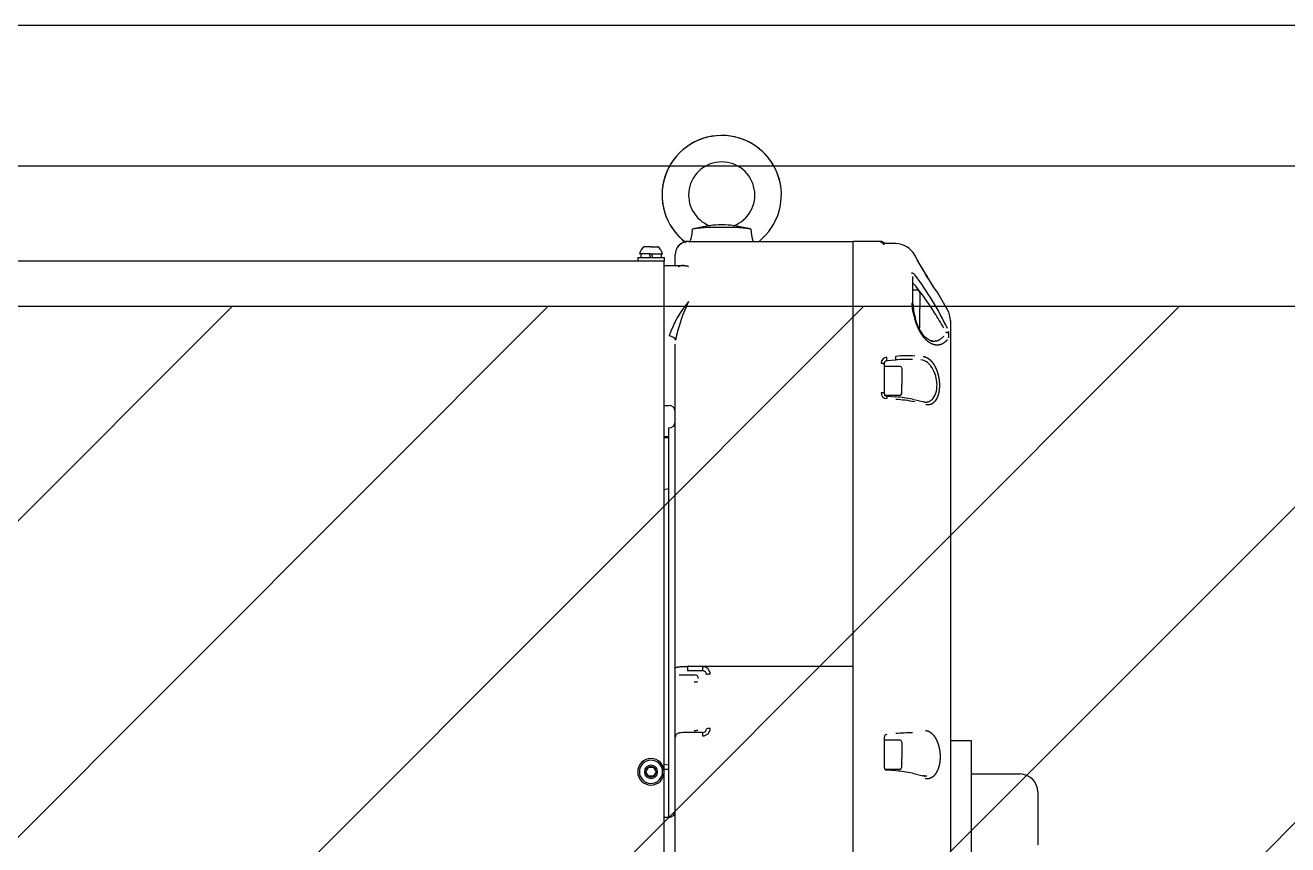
# Model space of a CAD drawing. Extents: x 220580 to 2027826, y -309201 to 71987.
# Drawn here: x 332388 to 333286, y -215061 to -214479 of the extents above; entities that cross this region are included whole.
import ezdxf

# ---------------------------------------------------------------- set-up
doc = ezdxf.new("R2010")
doc.units = 0
doc.linetypes.add('DASH', pattern=[0.35, 0.25, -0.1])
for name, color, linetype in [('A-HATCH-1', 252, 'Continuous'), ('A-LIN-V', 9, 'Continuous'), ('A-SFCE', 30, 'Continuous'), ('EWHS5T6M-3', 7, 'Continuous'), ('FHSGH10105-主梁-04', 7, 'Continuous')]:
    doc.layers.add(name, color=color, linetype=linetype)

# ---------------------------------------------------------------- blocks, each defined once
blk = doc.blocks.new('G$C2C10B007')
at = {"layer": 'A-SFCE', "linetype": 'DASH'}
blk.add_line((-3050, 0), (3050, 0), dxfattribs=at)
blk = doc.blocks.new('G$C845E5159')
at = {"layer": 'A-LIN-V'}
blk.add_blockref('G$C2C10B007', (8250, -1550), dxfattribs=at)
blk = doc.blocks.new('b234swerwr')
at = {"layer": 'A-HATCH-1'}
h = blk.add_hatch(dxfattribs=at)
h.set_pattern_fill('ANSI31', color=4, scale=100)
h.set_pattern_definition([(45, (174105, -2000), (-112.253202, 112.253202), [])])
h.paths.add_polyline_path([(-1570355.4, 576982.49), (-1562570.65, 576982.49), (-1562570.65, 576107.49), (-1570355.4, 576107.49)])
at = {"color": 6, "linetype": 'DASH'}
blk.add_line((-1570255.4, 577182.49), (-1562425.4, 577182.49), dxfattribs=at)
at = {"color": 4}
blk.add_line((-1568076.87, 577028.91), (-1568076.87, 577028.79), dxfattribs=at)
at = {"layer": 'EWHS5T6M-3', "color": 4, "linetype": 'Continuous'}
for p, q in [((-1568177.94, 577040.2), (-1568180.6, 577039.69)), ((-1568160.15, 577039.69), (-1568162.81, 577040.2)), ((-1568193.95, 577028.91), (-1568076.87, 577028.91)), ((-1568143.83, 577028.91), (-1568076.87, 577028.91)), ((-1568076.87, 577010.99), (-1568076.87, 577028.91)), ((-1568057.07, 577028.79), (-1568076.87, 577028.79)), ((-1568057.07, 577028.79), (-1568076.87, 577028.79)), ((-1568076.87, 577010.99), (-1568076.87, 577028.52)), ((-1568046.66, 577027.36), (-1568053.06, 577027.46)), ((-1568046.66, 577027.36), (-1568053.06, 577027.46)), ((-1568230.09, 577017.43), (-1568211.23, 577017.43)), ((-1568230.09, 577017.43), (-1568230.09, 577014.92)), ((-1568220.66, 577019.95), (-1568228.91, 577019.95)), ((-1568227.97, 577019.95), (-1568227.97, 577017.43)), ((-1568220.66, 577025.13), (-1568225.37, 577025.13)), ((-1568224.29, 577025.14), (-1568224.29, 577025.13)), ((-1568220.97, 577017.43), (-1568221.65, 577019.95)), ((-1568220.66, 577025.13), (-1568215.95, 577025.13)), ((-1568220.66, 577019.95), (-1568212.41, 577019.95)), ((-1568220.35, 577019.95), (-1568219.67, 577017.43)), ((-1568213.35, 577019.95), (-1568213.35, 577017.43)), ((-1568211.23, 577017.43), (-1568211.23, 577014.92)), ((-1568203.37, 577011.52), (-1568203.37, 577019.41)), ((-1568203.37, 577011.52), (-1568203.37, 577019.41)), ((-1568028.26, 577010.44), (-1568033.05, 577019.1)), ((-1568028.26, 577010.44), (-1568033.05, 577019.1)), ((-1568211.23, 577014.92), (-1569125.8, 577014.92)), ((-1568211.23, 577014.92), (-1569125.8, 577014.92)), ((-1568211.23, 576973.28), (-1568211.23, 577014.92)), ((-1568211.23, 577011.52), (-1568211.23, 577014.92)), ((-1568197.8, 577011.52), (-1568211.23, 577011.52)), ((-1568203.37, 577011.52), (-1568211.23, 577011.52)), ((-1568076.87, 576986.09), (-1568076.87, 577010.99)), ((-1568076.87, 576986.09), (-1568076.87, 577010.99)), ((-1568026.43, 577007.49), (-1568031.26, 577015.86)), ((-1568026.43, 577007.49), (-1568031.26, 577015.86)), ((-1568034.36, 576984.73), (-1568034.36, 577004)), ((-1568031.46, 576994.23), (-1568034.36, 576994.23)), ((-1568029.57, 576992.35), (-1568029.57, 576981.16)), ((-1568016.08, 576991.27), (-1568016.4, 576991.72)), ((-1568016.08, 576991.27), (-1568016.4, 576991.72)), ((-1568009.81, 576980.35), (-1568016.39, 576991.83)), ((-1568009.81, 576980.35), (-1568016.39, 576991.83)), ((-1568076.87, 576727.86), (-1568076.87, 576986.09)), ((-1568076.87, 576727.05), (-1568076.87, 576986.09)), ((-1568029.57, 576967.83), (-1568029.57, 576981.16)), ((-1568211.23, 576570.15), (-1568211.23, 576973.28)), ((-1568007.73, 576972.54), (-1568007.73, 576959.04)), ((-1568007.73, 576972.54), (-1568007.73, 576959.04)), ((-1568008.94, 576963.33), (-1568009.02, 576965.18)), ((-1568203.37, 576725.75), (-1568203.37, 576955.9)), ((-1568007.73, 576959.04), (-1568007.73, 576719.25)), ((-1568007.73, 576959.04), (-1568007.73, 576719.25)), ((-1568054.87, 576941.88), (-1568054.87, 576921.05)), ((-1568043.56, 576940.01), (-1568054.87, 576940.01)), ((-1568046.47, 576944.58), (-1568052.87, 576944.03)), ((-1568052.87, 576944.03), (-1568052.86, 576944.06)), ((-1568042.3, 576938.76), (-1568042.3, 576927.1)), ((-1568042.29, 576935.25), (-1568042.3, 576935.24)), ((-1568042.3, 576920.84), (-1568042.3, 576927.1)), ((-1568054.87, 576919.58), (-1568043.56, 576919.58)), ((-1568052.87, 576918.9), (-1568046.47, 576918.35)), ((-1568042.3, 576924.36), (-1568042.29, 576924.35)), ((-1568211.23, 576912.32), (-1568208.09, 576912.32)), ((-1568034.77, 576916.75), (-1568026.64, 576914.81)), ((-1568208.09, 576896.28), (-1568208.09, 576707.38)), ((-1568211.23, 576890.27), (-1568208.09, 576890.27)), ((-1568208.09, 576889.21), (-1568211.23, 576889.21)), ((-1568208.09, 576852.94), (-1568211.23, 576852.39)), ((-1568203.37, 576723.56), (-1568203.37, 576725.75)), ((-1568203.37, 576715.56), (-1568203.37, 576723.56)), ((-1568200.7, 576720.9), (-1568189.54, 576720.9)), ((-1568183.92, 576723.68), (-1568194.63, 576723.68)), ((-1568193.95, 576727.05), (-1568076.87, 576727.05)), ((-1568076.87, 576584.59), (-1568076.87, 576727.05)), ((-1568076.87, 576584.59), (-1568076.87, 576726.22)), ((-1568203.37, 576681.12), (-1568203.37, 576715.56)), ((-1568007.73, 576719.25), (-1568007.73, 576580.31)), ((-1568007.73, 576719.25), (-1568007.73, 576673.92)), ((-1568208.09, 576707.38), (-1568208.09, 576619.43)), ((-1568203.37, 576676.54), (-1568203.37, 576681.12)), ((-1568203.37, 576584.45), (-1568203.37, 576676.6)), ((-1568183.92, 576679.86), (-1568193.95, 576679.86)), ((-1568054.87, 576676.32), (-1568054.87, 576655.29)), ((-1568043.56, 576674.29), (-1568054.87, 576674.29)), ((-1568042.3, 576673.03), (-1568042.3, 576661.38)), ((-1568042.29, 576669.53), (-1568042.3, 576669.52)), ((-1567992.8, 576673.92), (-1568007.73, 576673.92)), ((-1567992.8, 576673.92), (-1568007.73, 576673.92)), ((-1567992.8, 576563.92), (-1567992.8, 576673.92)), ((-1567992.8, 576650.35), (-1567992.8, 576673.92)), ((-1568042.3, 576655.12), (-1568042.3, 576661.38)), ((-1568042.3, 576658.63), (-1568042.29, 576658.62)), ((-1568224.29, 576651.92), (-1568222.47, 576655.06)), ((-1568222.47, 576648.78), (-1568224.29, 576651.92)), ((-1568218.85, 576655.06), (-1568222.47, 576655.06)), ((-1568218.85, 576648.78), (-1568222.47, 576648.78)), ((-1568218.85, 576655.06), (-1568217.03, 576651.92)), ((-1568217.03, 576651.92), (-1568218.85, 576648.78)), ((-1568211.23, 576657.31), (-1568208.09, 576656.75)), ((-1568208.09, 576653.49), (-1568211.23, 576653.49)), ((-1568054.35, 576653.86), (-1568043.56, 576653.86)), ((-1568046.47, 576652.55), (-1568052.87, 576653.11)), ((-1568034.77, 576650.94), (-1568027.24, 576649.14)), ((-1567992.8, 576650.35), (-1567958.23, 576650.35)), ((-1567992.8, 576650.35), (-1567958.23, 576650.35)), ((-1567945.66, 576637.78), (-1567945.66, 576600.06)), ((-1567945.66, 576637.78), (-1567945.66, 576600.06)), ((-1568208.09, 576619.43), (-1568211.23, 576619.43))]:
    blk.add_line(p, q, dxfattribs=at)
for centre, radius, start, end in [((-1568221.09, 577038.72), 29.99, 340.57001, 357.98114), ((-1568119.73, 577038.7), 29.92, 181.99279, 199.18341), ((-1568193.91, 577019.45), 9.47, 90.23063, 180.22879), ((-1568193.91, 577019.45), 9.47, 105.70867, 180.22879), ((-1568057.07, 577026.59), 2.2, 11.02936, 90), ((-1568057.07, 577026.59), 2.2, 27.46179, 90), ((-1568057.06, 577026.11), 2.18, 0.4872, 90.47905), ((-1568047.03, 577011.41), 15.95, 28.8089, 88.67726), ((-1568047.03, 577011.41), 15.95, 28.8089, 88.67726), ((-1568220.66, 577018.12), 8.45, 123.91171, 167.51453), ((-1568220.66, 577018.12), 8.45, 12.48547, 56.08829), ((-1567904.77, 577075.58), 139.62, 207.81467, 216.91441), ((-1567904.77, 577075.58), 139.62, 207.81467, 216.91441), ((-1568148.54, 576899.78), 151.4, 31.17829, 41.1797), ((-1568223.92, 576862.99), 238.02, 25.91537, 36.68753), ((-1568031.46, 576992.35), 1.89, 0, 90), ((-1568136.19, 576937.09), 75.74, 139.69127, 161.05122), ((-1568083.98, 576933.63), 121.84, 154.49854, 168.10224), ((-1568000.7, 576986.26), 34.53, 181.85549, 200.43864), ((-1567993.18, 576986.16), 41.23, 182.08629, 196.00988), ((-1568268.92, 576819.08), 296.24, 30.01212, 32.47831), ((-1568023.45, 576972.54), 15.71, 0, 29.80146), ((-1568023.45, 576972.54), 15.71, 0, 29.80146), ((-1568031.46, 576967.83), 1.89, 327.12305, 0), ((-1568011.21, 576960.21), 3.86, 53.91311, 88.9201), ((-1568018.09, 576962.03), 9.24, 348.75986, 8.04987), ((-1568052.7, 576942.28), 4.37, 94.63391, 179.62655), ((-1568101.94, 576941.66), 49.14, 2.80073, 5.80617), ((-1568038.5, 576858.83), 88.73, 86.47899, 95.27634), ((-1568095.48, 576942.28), 49.06, 2.68799, 5.73692), ((-1568037.39, 576854.54), 90.5, 88.33788, 95.75775), ((-1568052.71, 576941.87), 2.17, 94.22737, 179.48784), ((-1568043.56, 576938.76), 1.26, 0, 90), ((-1568052.71, 576921.49), 4.37, 180.35063, 265.3952), ((-1568052.71, 576921.07), 2.17, 180.50191, 265.77739), ((-1568031.7, 576915.74), 21.4, 171.48762, 176.25465), ((-1568053.38, 576824.38), 94.22, 78.60779, 85.79585), ((-1568043.56, 576920.84), 1.26, 270, 0), ((-1568208.09, 576907.61), 4.71, 0, 90), ((-1568051.75, 576826.38), 90.35, 78.05499, 86.76977), ((-1568208.09, 576900.99), 4.71, 270, 0), ((-1568175.66, 576725.95), 19.1, 178.12041, 186.81821), ((-1568194.42, 576726.55), 0.34, 115.51236, 175.06908), ((-1568193.92, 576725.89), 1.16, 91.15108, 123.43608), ((-1568189.61, 576718.21), 2.69, 359.84045, 88.63713), ((-1568183.87, 576721.19), 5.38, 0.62761, 90.4679), ((-1568257.4, 576725.13), 73.5, 358.8719, 1.1281), ((-1568183.81, 576721), 2.68, 1.31111, 92.36122), ((-1568178.99, 576710), 11.26, 87.45748, 100.90798), ((-1568189.49, 576728.23), 12.44, 268.09653, 280.26892), ((-1568189.39, 576692.48), 11.14, 267.38408, 280.98138), ((-1568183.88, 576682.81), 5.39, 269.5845, 359.31999), ((-1568183.9, 576682.63), 2.78, 269.63728, 358.42927), ((-1568179, 576671.61), 11.14, 87.38408, 100.98138), ((-1568037.27, 576588.52), 91, 88.42028, 95.79895), ((-1568043.56, 576673.03), 1.26, 0, 90), ((-1568220.66, 576651.92), 9.43, 0, 180), ((-1568220.66, 576651.92), 8.25, 0, 180), ((-1568220.66, 576651.92), 9.43, 180, 0), ((-1568220.66, 576651.92), 8.25, 180, 0), ((-1568220.66, 576651.92), 4.71, 0, 180), ((-1568220.66, 576651.92), 4.71, 180, 0), ((-1568220.66, 576651.92), 3.63, 120, 180), ((-1568220.66, 576651.92), 3.63, 180, 240), ((-1568220.66, 576651.92), 3.63, 60, 120), ((-1568220.66, 576651.92), 3.63, 240, 300), ((-1568220.66, 576651.92), 3.63, 0, 60), ((-1568220.66, 576651.92), 3.63, 300, 0), ((-1568053.5, 576558.05), 94.76, 78.5985, 85.74615), ((-1568043.56, 576655.12), 1.26, 270, 0), ((-1568026.05, 576653.02), 4.14, 264.46969, 286.53064), ((-1567958.23, 576637.78), 12.57, 0, 90), ((-1567958.23, 576637.78), 12.57, 0, 90), ((-1568208.09, 576624.14), 4.71, 270, 0)]:
    blk.add_arc(centre, radius, start, end, dxfattribs=at)
for centre, major_axis, ratio, start_param, end_param in [((-1568170.37, 577061.89), (42.43, 0), 0.996195, -0.894844, 4.049918), ((-1568170.37, 577061.89), (42.43, 0), 0.996195, -0.894844, 4.064252), ((-1568170.37, 577061.89), (23.57, 0), 0.996195, -1.211117, 4.35271), ((-1568170.37, 577036.84), (-22.79, 0), 0.087156, 4.712389, 5.856982), ((-1568170.37, 577039.91), (-8.3, 0), 0.087156, 4.712389, 5.858974), ((-1568170.37, 577039.91), (-8.3, 0), 0.087156, 3.565804, 4.712389), ((-1568170.37, 577036.84), (-22.79, 0), 0.087156, 3.567796, 4.712389), ((-1568207.82, 576958.93), (4.64, -0.82), 0.579645, 0.23379, 1.672671), ((-1568052.64, 576941.88), (2.24, -0.01), 0.981753, 1.67675, 3.141808), ((-1568052.67, 576676.32), (-2.2, 0), 0.996195, 4.799655, 6.283185), ((-1568052.67, 576655.29), (2.2, 0), 0.996195, 3.141593, 4.625123)]:
    blk.add_ellipse(centre, major_axis=major_axis, ratio=ratio, start_param=start_param, end_param=end_param, dxfattribs=at)
for points, degree, knots in [([(-1568180.5, 577039.71), (-1568180.54, 577039.7), (-1568180.82, 577039.65), (-1568181.63, 577039.49), (-1568182.77, 577039.26), (-1568183.99, 577039.03), (-1568184.92, 577038.85), (-1568185.92, 577038.65), (-1568186.85, 577038.48), (-1568187.73, 577038.31), (-1568188.54, 577038.15), (-1568189.38, 577037.99), (-1568190.24, 577037.83), (-1568190.83, 577037.72), (-1568191.12, 577037.66)], 3, [0.2991535, 0.2991535, 0.2991535, 0.2991535, 0.3094943, 0.3759967, 0.5011338, 0.5596756, 0.6253853, 0.6856136, 0.7502717, 0.7981934, 0.8470118, 0.8968364, 0.9477883, 1, 1, 1, 1]), ([(-1568149.63, 577037.66), (-1568149.79, 577037.69), (-1568150.12, 577037.75), (-1568150.61, 577037.85), (-1568151.09, 577037.94), (-1568151.56, 577038.03), (-1568152.03, 577038.12), (-1568152.48, 577038.21), (-1568152.93, 577038.29), (-1568153.37, 577038.38), (-1568154.02, 577038.5), (-1568154.83, 577038.65), (-1568155.82, 577038.85), (-1568156.76, 577039.03), (-1568157.97, 577039.26), (-1568159.11, 577039.49), (-1568159.92, 577039.65), (-1568160.21, 577039.7), (-1568160.25, 577039.71)], 3, [0, 0, 0, 0, 0.0291535, 0.0579, 0.0862636, 0.114267, 0.1419322, 0.1692799, 0.1963296, 0.2231, 0.2496083, 0.3142608, 0.3745184, 0.4399871, 0.4983658, 0.6233073, 0.6899846, 0.7009324, 0.7009324, 0.7009324, 0.7009324]), ([(-1568053.06, 577027.46), (-1568053.46, 577027.47), (-1568053.86, 577027.49), (-1568054.25, 577027.51), (-1568054.62, 577027.55), (-1568054.99, 577027.58), (-1568055.31, 577027.63), (-1568055.64, 577027.67), (-1568055.92, 577027.73), (-1568056.19, 577027.79), (-1568056.41, 577027.85), (-1568056.63, 577027.92), (-1568056.78, 577027.99), (-1568056.92, 577028.06), (-1568057, 577028.14), (-1568057.07, 577028.21), (-1568057.07, 577028.29)], 2, [0, 0, 0, 0.125, 0.125, 0.25, 0.25, 0.375, 0.375, 0.5, 0.5, 0.625, 0.625, 0.75, 0.75, 0.875, 0.875, 1, 1, 1]), ([(-1568053.06, 577027.46), (-1568053.46, 577027.47), (-1568053.86, 577027.49), (-1568054.25, 577027.51), (-1568054.62, 577027.55), (-1568054.88, 577027.57), (-1568055.12, 577027.6)], 2, [0, 0, 0, 0.125, 0.125, 0.25, 0.25, 0.3390193, 0.3390193, 0.3390193]), ([(-1568201.24, 577010.99), (-1568201.24, 577010.99), (-1568201.16, 577011.04), (-1568201, 577011.14), (-1568200.74, 577011.28), (-1568200.48, 577011.4), (-1568200.2, 577011.51), (-1568199.9, 577011.61), (-1568199.58, 577011.7), (-1568199.22, 577011.78), (-1568198.82, 577011.84), (-1568198.37, 577011.88), (-1568197.88, 577011.89), (-1568197.33, 577011.87), (-1568196.75, 577011.81), (-1568196.11, 577011.7), (-1568195.43, 577011.53), (-1568194.7, 577011.3), (-1568194.2, 577011.1), (-1568193.95, 577010.99)], 3, [0.3697018, 0.3697018, 0.3697018, 0.3697018, 0.3698202, 0.3948705, 0.42041, 0.4464403, 0.4729628, 0.4999791, 0.5295356, 0.5622689, 0.5981805, 0.6372718, 0.6795436, 0.7249968, 0.7736319, 0.8254494, 0.8804497, 0.9386332, 1, 1, 1, 1]), ([(-1568193.95, 577010.99), (-1568194.11, 577011.03), (-1568194.44, 577011.11), (-1568194.91, 577011.21), (-1568195.37, 577011.29), (-1568195.8, 577011.36), (-1568196.21, 577011.41), (-1568196.59, 577011.45), (-1568196.95, 577011.48), (-1568197.29, 577011.5), (-1568197.61, 577011.51), (-1568197.83, 577011.52), (-1568197.94, 577011.52), (-1568197.95, 577011.52)], 3, [0, 0, 0, 0, 0.0263006, 0.0514237, 0.0753694, 0.0981375, 0.1197282, 0.1401415, 0.1593774, 0.1774359, 0.1943171, 0.2100211, 0.2121854, 0.2121854, 0.2121854, 0.2121854]), ([(-1568035.21, 577006.12), (-1568035.21, 577006.15), (-1568035.2, 577006.21), (-1568035.18, 577006.28), (-1568035.15, 577006.34), (-1568035.11, 577006.39), (-1568035.06, 577006.42), (-1568035, 577006.45), (-1568034.92, 577006.46), (-1568034.84, 577006.46), (-1568034.75, 577006.45), (-1568034.65, 577006.42), (-1568034.5, 577006.37), (-1568034.3, 577006.27), (-1568034.02, 577006.1), (-1568033.72, 577005.86), (-1568033.39, 577005.57), (-1568033.17, 577005.32), (-1568033.05, 577005.19)], 3, [0, 0, 0, 0, 0.044827, 0.089649, 0.134508, 0.179451, 0.224519, 0.269756, 0.315205, 0.360909, 0.406908, 0.453243, 0.499955, 0.591439, 0.686942, 0.786723, 0.891009, 1, 1, 1, 1]), ([(-1568026.43, 577007.48), (-1568025.01, 577005.02), (-1568023.58, 577002.59), (-1568021.32, 576998.82), (-1568020.43, 576997.38), (-1568019.65, 576996.12)], 3, [0, 0, 0, 0, 0.25, 0.25, 0.4283899, 0.4283899, 0.4283899, 0.4283899]), ([(-1568026.43, 577007.48), (-1568025.01, 577005.02), (-1568023.58, 577002.59), (-1568021.32, 576998.82), (-1568020.43, 576997.38), (-1568019.65, 576996.12)], 3, [0, 0, 0, 0, 0.25, 0.25, 0.4283899, 0.4283899, 0.4283899, 0.4283899]), ([(-1568032.82, 576974.79), (-1568032.75, 576974.74), (-1568032.72, 576974.68), (-1568032.73, 576974.49), (-1568032.87, 576974.34), (-1568033.05, 576974.2)], 3, [0.6278283, 0.6278283, 0.6278283, 0.6278283, 0.7554749, 0.7554749, 1, 1, 1, 1]), ([(-1568009.84, 576959.21), (-1568011.08, 576957.58), (-1568012.58, 576956.58), (-1568014.07, 576955.58), (-1568015.73, 576955.28), (-1568017.39, 576954.98), (-1568019.12, 576955.39), (-1568020.85, 576955.8), (-1568022.55, 576956.9), (-1568024.26, 576958), (-1568025.84, 576959.73), (-1568027.42, 576961.46), (-1568028.79, 576963.72), (-1568030.16, 576965.97), (-1568031.24, 576968.63), (-1568032.32, 576971.29), (-1568033.05, 576974.2)], 2, [0, 0, 0, 0.125, 0.125, 0.25, 0.25, 0.375, 0.375, 0.5, 0.5, 0.625, 0.625, 0.75, 0.75, 0.875, 0.875, 1, 1, 1]), ([(-1568020.15, 576958.01), (-1568021.15, 576958.18), (-1568023.03, 576958.57), (-1568026.52, 576961.34), (-1568029.42, 576965.55), (-1568031.59, 576970.44), (-1568032.36, 576973.15), (-1568032.81, 576974.78)], 3, [0, 0, 0, 0, 0.20239, 0.441275, 0.70926, 0.852292, 1, 1, 1, 1]), ([(-1568021.98, 576958.28), (-1568021.62, 576958.19), (-1568020.82, 576958.04), (-1568019.59, 576957.96), (-1568018.52, 576958.05), (-1568017.7, 576958.19), (-1568017.12, 576958.34), (-1568016.51, 576958.54), (-1568015.89, 576958.81), (-1568015.24, 576959.15), (-1568014.6, 576959.55), (-1568013.99, 576959.99), (-1568013.43, 576960.46), (-1568012.9, 576960.96), (-1568012.56, 576961.32), (-1568012.39, 576961.5)], 3, [0.6081582, 0.6081582, 0.6081582, 0.6081582, 0.6495039, 0.6996717, 0.7500026, 0.7714521, 0.794378, 0.8187894, 0.8446945, 0.8721015, 0.9010181, 0.9268597, 0.9519691, 0.9763484, 1, 1, 1, 1]), ([(-1568027, 576947), (-1568026, 576946.93), (-1568024.99, 576946.52), (-1568023.99, 576946.1), (-1568023.01, 576945.35), (-1568022.03, 576944.61), (-1568021.13, 576943.56), (-1568020.22, 576942.51), (-1568019.42, 576941.2), (-1568018.62, 576939.89), (-1568017.96, 576938.38), (-1568017.3, 576936.86), (-1568016.81, 576935.2), (-1568016.32, 576933.55), (-1568016.01, 576931.81), (-1568015.71, 576930.08), (-1568015.6, 576928.34), (-1568015.49, 576926.6), (-1568015.59, 576924.93), (-1568015.69, 576923.26), (-1568015.99, 576921.72), (-1568016.29, 576920.19), (-1568016.78, 576918.84), (-1568017.26, 576917.51), (-1568017.92, 576916.42), (-1568018.57, 576915.33), (-1568019.37, 576914.54), (-1568020.16, 576913.75), (-1568021.07, 576913.29), (-1568021.97, 576912.83), (-1568022.94, 576912.71), (-1568023.92, 576912.6), (-1568024.93, 576912.84)], 2, [0, 0, 0, 0.0625, 0.0625, 0.125, 0.125, 0.1875, 0.1875, 0.25, 0.25, 0.3125, 0.3125, 0.375, 0.375, 0.4375, 0.4375, 0.5, 0.5, 0.5625, 0.5625, 0.625, 0.625, 0.6875, 0.6875, 0.75, 0.75, 0.8125, 0.8125, 0.875, 0.875, 0.9375, 0.9375, 1, 1, 1]), ([(-1568057.07, 576942.3), (-1568056.79, 576942.3), (-1568056.5, 576942.29), (-1568055.97, 576942.25), (-1568055.72, 576942.22), (-1568055.32, 576942.14), (-1568055.15, 576942.1), (-1568054.93, 576941.99), (-1568054.87, 576941.94), (-1568054.87, 576941.88)], 3, [0, 0, 0, 0, 0.25, 0.25, 0.5, 0.5, 0.75, 0.75, 1, 1, 1, 1]), ([(-1568026.64, 576914.81), (-1568026.32, 576914.76), (-1568025.68, 576914.64), (-1568024.78, 576914.66), (-1568023.93, 576914.78), (-1568023.16, 576915.01), (-1568022.45, 576915.33), (-1568021.81, 576915.71), (-1568021.23, 576916.13), (-1568020.72, 576916.58), (-1568020.27, 576917.05), (-1568019.02, 576918.56), (-1568017.48, 576922.06), (-1568017.02, 576928.55), (-1568018.52, 576935.13), (-1568020.61, 576939.08), (-1568022.41, 576941.22), (-1568023.51, 576942.3), (-1568024.94, 576943.4), (-1568026.71, 576944.33), (-1568028.01, 576944.51), (-1568028.71, 576944.6)], 3, [0, 0, 0, 0, 0.033245, 0.064719, 0.094405, 0.122286, 0.148348, 0.172577, 0.194963, 0.215497, 0.234174, 0.250994, 0.381174, 0.499699, 0.614244, 0.74915, 0.778071, 0.817781, 0.868141, 0.928959, 1, 1, 1, 1]), ([(-1568057.07, 576921.47), (-1568056.79, 576921.47), (-1568056.5, 576921.46), (-1568055.97, 576921.41), (-1568055.72, 576921.38), (-1568055.32, 576921.31), (-1568055.15, 576921.26), (-1568054.93, 576921.16), (-1568054.87, 576921.1), (-1568054.87, 576921.05)], 3, [0, 0, 0, 0, 0.25, 0.25, 0.5, 0.5, 0.75, 0.75, 1, 1, 1, 1]), ([(-1568203.37, 576725.75), (-1568203.37, 576725.77), (-1568203.37, 576725.8), (-1568203.35, 576725.84), (-1568203.31, 576725.89), (-1568203.26, 576725.93), (-1568203.19, 576725.97), (-1568203.12, 576726.01), (-1568203.03, 576726.05), (-1568202.94, 576726.09), (-1568202.84, 576726.12), (-1568202.73, 576726.16), (-1568202.61, 576726.19), (-1568202.49, 576726.22), (-1568202.36, 576726.25), (-1568202.23, 576726.28), (-1568202.09, 576726.31), (-1568201.95, 576726.34), (-1568201.81, 576726.36), (-1568201.67, 576726.39), (-1568201.53, 576726.41), (-1568201.39, 576726.43), (-1568201.25, 576726.45), (-1568201.11, 576726.47), (-1568200.97, 576726.49), (-1568200.7, 576726.52), (-1568200.26, 576726.57), (-1568199.64, 576726.63), (-1568198.99, 576726.69), (-1568198.3, 576726.74), (-1568197.58, 576726.77), (-1568196.85, 576726.81), (-1568196.09, 576726.83), (-1568195.33, 576726.85), (-1568194.82, 576726.85), (-1568194.56, 576726.85)], 3, [0, 0, 0, 0, 0.027471, 0.054365, 0.080681, 0.10642, 0.131582, 0.156167, 0.180175, 0.203606, 0.226459, 0.248735, 0.270434, 0.291556, 0.312101, 0.332068, 0.351458, 0.370272, 0.388508, 0.406167, 0.423249, 0.439754, 0.455681, 0.471032, 0.485806, 0.500003, 0.556902, 0.613462, 0.669684, 0.725569, 0.781119, 0.836335, 0.89122, 0.945774, 1, 1, 1, 1]), ([(-1568193.95, 576679.86), (-1568194.58, 576679.86), (-1568195.96, 576679.85), (-1568198.27, 576679.75), (-1568200.07, 576679.57), (-1568201.07, 576679.39), (-1568202.03, 576679.02), (-1568202.83, 576678.34), (-1568203.29, 576677.47), (-1568203.35, 576676.91), (-1568203.37, 576676.6)], 3, [0, 0, 0, 0, 0.127876, 0.328514, 0.539358, 0.689471, 0.783591, 0.862762, 0.935729, 1, 1, 1, 1]), ([(-1568183.92, 576679.85), (-1568183.91, 576679.89), (-1568183.91, 576679.85), (-1568183.91, 576679.64), (-1568183.91, 576679.46), (-1568183.92, 576679.01), (-1568183.92, 576678.73), (-1568183.92, 576678.11), (-1568183.92, 576677.77), (-1568183.92, 576677.42)], 3, [0, 0, 0, 0, 0.25, 0.25, 0.5, 0.5, 0.75, 0.75, 1, 1, 1, 1]), ([(-1568025.52, 576681.29), (-1568024.51, 576681.22), (-1568023.51, 576680.81), (-1568022.51, 576680.39), (-1568021.56, 576679.64), (-1568020.62, 576678.9), (-1568019.76, 576677.84), (-1568018.9, 576676.79), (-1568018.17, 576675.48), (-1568017.44, 576674.17), (-1568016.86, 576672.65), (-1568016.28, 576671.14), (-1568015.88, 576669.47), (-1568015.48, 576667.81), (-1568015.28, 576666.07), (-1568015.07, 576664.34), (-1568015.07, 576662.59), (-1568015.07, 576660.85), (-1568015.28, 576659.18), (-1568015.48, 576657.5), (-1568015.88, 576655.96), (-1568016.28, 576654.42), (-1568016.86, 576653.07), (-1568017.43, 576651.73), (-1568018.17, 576650.64), (-1568018.9, 576649.55), (-1568019.76, 576648.76), (-1568020.62, 576647.97), (-1568021.56, 576647.5), (-1568022.51, 576647.04), (-1568023.51, 576646.93), (-1568024.51, 576646.82), (-1568025.52, 576647.06)], 2, [0, 0, 0, 0.0625, 0.0625, 0.125, 0.125, 0.1875, 0.1875, 0.25, 0.25, 0.3125, 0.3125, 0.375, 0.375, 0.4375, 0.4375, 0.5, 0.5, 0.5625, 0.5625, 0.625, 0.625, 0.6875, 0.6875, 0.75, 0.75, 0.8125, 0.8125, 0.875, 0.875, 0.9375, 0.9375, 1, 1, 1]), ([(-1568026.5, 576648.94), (-1568026.52, 576648.95), (-1568026.54, 576648.96), (-1568026.77, 576649.07), (-1568027, 576649.13), (-1568027.24, 576649.14)], 3, [0.727826, 0.727826, 0.727826, 0.727826, 0.75, 0.75, 1, 1, 1, 1]), ([(-1568026.38, 576649.01), (-1568026.32, 576649.01), (-1568025.96, 576648.98), (-1568025.37, 576648.99), (-1568024.84, 576649.05), (-1568024.61, 576649.1)], 3, [0.02891952, 0.02891952, 0.02891952, 0.02891952, 0.03559223, 0.06538625, 0.08931758, 0.08931758, 0.08931758, 0.08931758])]:
    blk.add_open_spline(points, degree=degree, knots=knots, dxfattribs=at)
at = {"layer": 'FHSGH10105-主梁-04', "color": 4, "linetype": 'Continuous'}
blk.add_line((-1562570.65, 576982.49), (-1570355.4, 576982.49), dxfattribs=at)

msp = doc.modelspace()

# ---------------------------------------------------------------- block references
at = {"layer": 'A-LIN-V'}
for name, p in [('G$C845E5159', (322448.19, -213028.97)), ('b234swerwr', (1901053.59, -791661.46))]:
    msp.add_blockref(name, p, dxfattribs=at)

doc.saveas('drawing.dxf')
